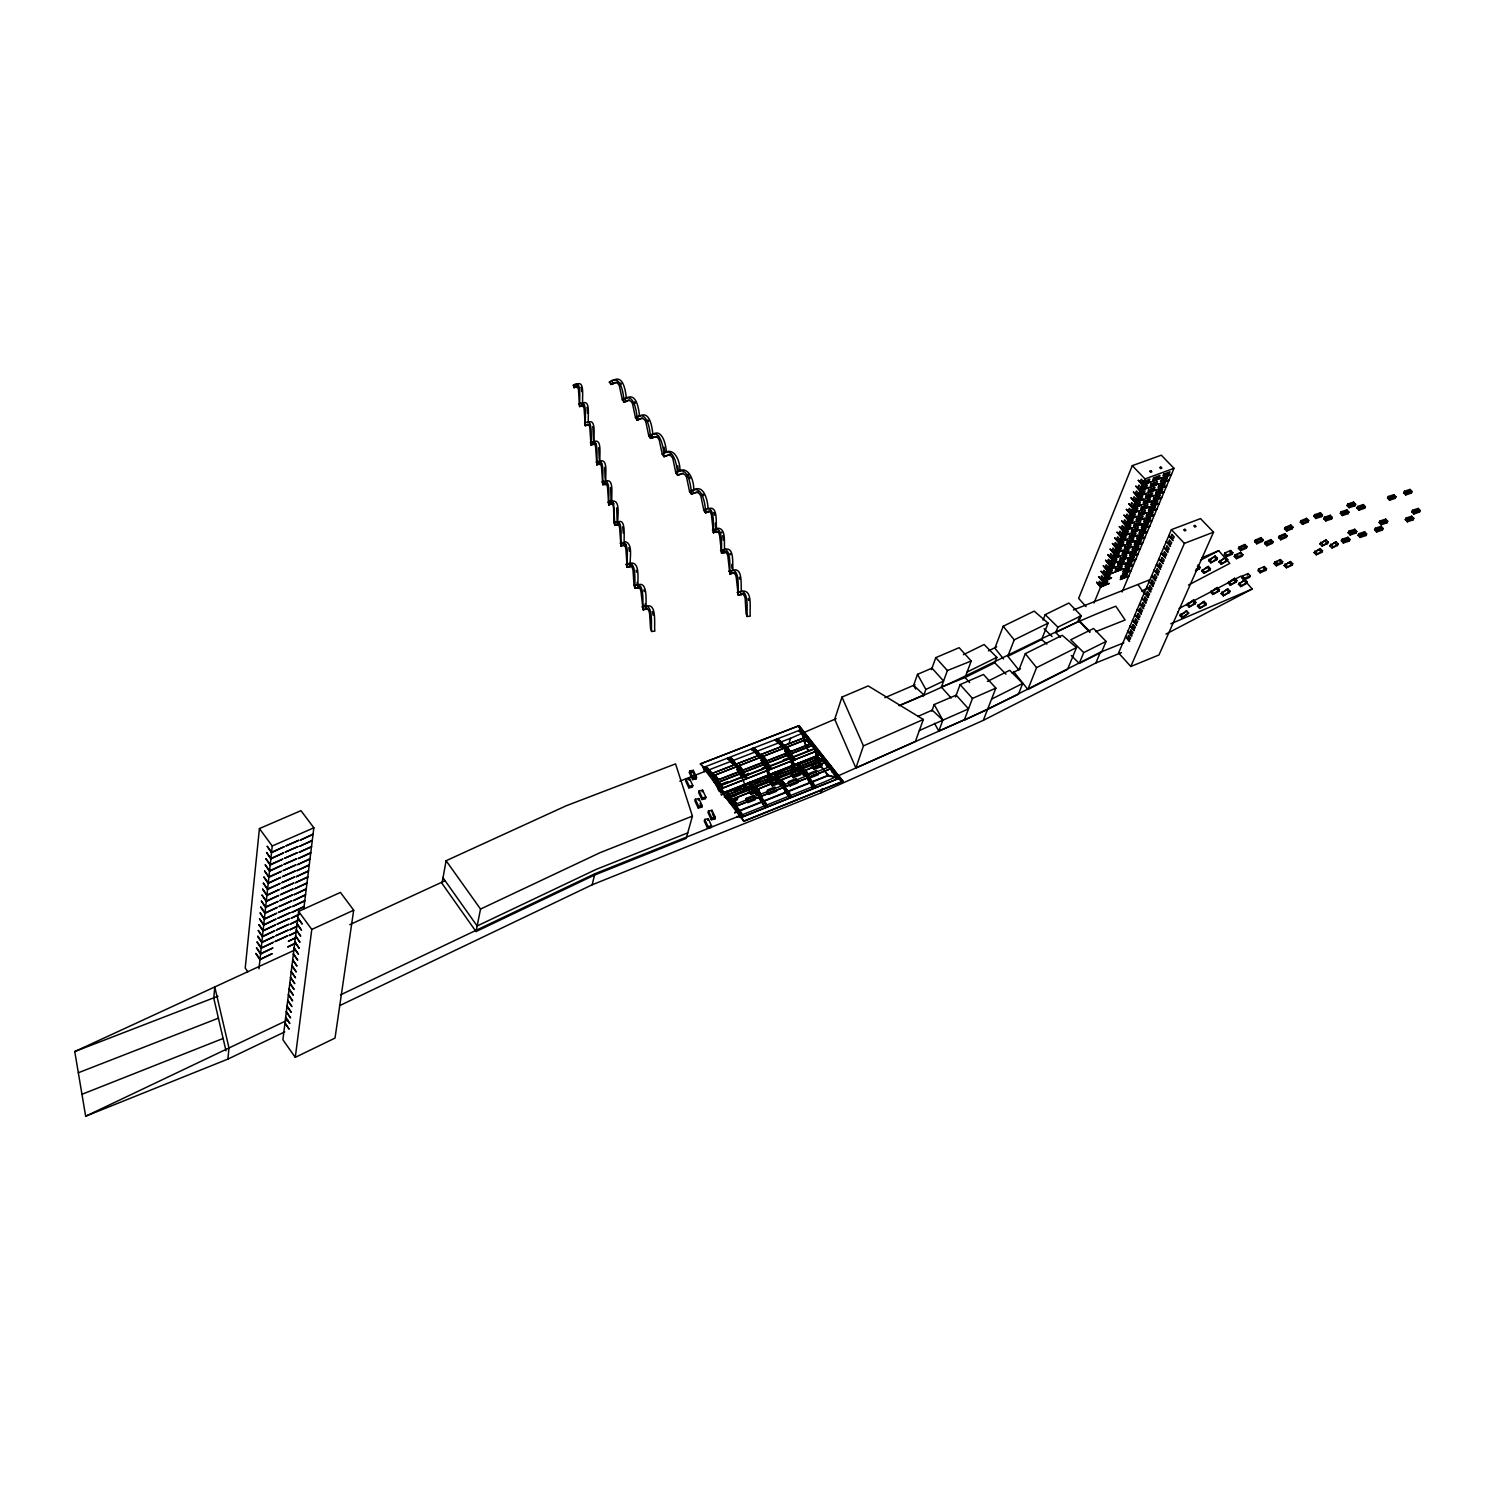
<?xml version="1.0" encoding="UTF-8"?>
<svg xmlns="http://www.w3.org/2000/svg" width="1495" height="1495" viewBox="0 0 1495 1495"><rect width="100%" height="100%" fill="white"/><g stroke="black" fill="none" stroke-linecap="round" stroke-linejoin="round"><path stroke-width="1.5" d="M605.139 479.222L604.653 467.449M647.522 608.839L643.074 609.754L641.037 591.927A6.41 1.944 84.5 0 0 639.617 588.114L638.103 587.124L635.057 588.264C634.198 582.172 637.524 558.607 626.143 564.344L627.171 567.091L630.142 565.876L631.637 566.811A6.372 1.906 84.6 0 1 633.039 570.567L634.029 585.498L635.057 588.264L638.215 587.965C636.926 581.405 641.112 561.372 630.385 563.148M643.074 609.754C642.177 603.513 645.597 580.004 634.029 585.498L637.188 585.199C648.755 579.668 645.373 603.195 646.251 609.437M651.633 631.469C650.736 625.097 654.193 601.625 642.458 606.895L643.523 609.698L646.606 608.633L648.139 609.661A6.466 1.962 84.3 0 1 649.577 613.511L650.568 628.61L651.633 631.469L654.829 631.152C653.932 624.76 657.389 601.289 645.634 606.578L642.028 606.933M726.794 551.823L721.58 553.225L719.656 535.901A6.242 2.037 85.1 0 0 718.198 532.257L716.628 531.398L713.433 532.687L711.508 515.476A6.204 2.018 85.2 0 0 710.069 511.888L708.518 511.066L705.378 512.43L704.332 509.795C715.787 503.18 712.928 526.651 713.433 532.687L718.59 531.248M582.751 402.753C581.835 398.417 585.106 380.459 577.201 384.103M588.432 421.87C587.516 417.423 590.861 399.52 582.807 402.977M743.987 593.739L738.231 595.141L736.269 577.556A6.316 2.093 84.8 0 0 734.774 573.818L733.148 572.865L729.859 574.043L727.897 556.588A6.279 2.074 84.9 0 0 726.439 552.907L724.832 551.991L721.58 553.225C721.076 547.077 724.01 523.624 712.367 530.034M594.206 441.231C593.253 436.69 596.673 418.824 588.507 422.095M600.037 460.871C599.084 456.199 602.56 438.39 594.262 441.455M605.961 480.755C604.97 475.971 608.521 458.199 600.112 461.077M611.96 500.9C610.95 496.004 614.557 478.288 606.036 480.979M624.219 542.05C623.658 537.284 626.405 516.41 617.155 522.521L613.996 522.652L613.567 507.964A6.242 1.607 87.5 0 0 612.483 504.338L611.268 503.497L608.745 504.88L607.531 487.632A6.204 1.588 87.6 0 0 606.465 484.062L605.251 483.259L602.765 484.698L601.551 467.561A6.167 1.57 87.7 0 0 600.504 464.048L599.308 463.282L596.86 464.777L595.664 447.79A6.129 1.551 87.8 0 0 594.636 444.295L593.459 443.567L591.048 445.136L589.852 428.243A6.092 1.532 87.9 0 0 588.843 424.823L587.684 424.132L585.292 425.739L584.115 408.976A6.055 1.495 88 0 0 583.106 405.593L581.985 404.939L579.63 406.603L578.472 389.952A6.017 1.476 88.1 0 0 577.462 386.607L576.341 385.99L574.024 387.71L573.314 385.261C582.489 378.011 578.957 401.987 579.63 406.603L584.227 405.089M735.129 572.66L729.859 574.043C729.336 567.764 732.326 544.329 720.515 550.534L723.58 550.272L724.645 552.963M738.231 595.141C737.708 588.712 740.754 565.316 728.775 571.314L731.859 571.034L729.859 574.043M747.164 616.463C746.622 609.904 749.724 586.545 737.577 592.338L738.661 595.103L742.025 593.982L743.669 594.973A6.372 2.13 84.6 0 1 745.183 598.766L746.042 613.66L747.164 616.463L750.284 616.164C749.275 609.306 753.312 589.198 741.912 591.179M611.081 502.096L607.96 502.227L611.343 500.283L613.623 503.46L608.745 504.88L611.081 502.096L610.651 487.501M617.155 522.503L616.706 507.814M601.588 463.357L596.86 464.777C596.113 459.862 599.962 435.998 590.282 442.595L593.365 442.483M608.745 504.88C607.923 499.722 611.997 475.952 601.98 482.081L605.101 481.969L605.867 484.567L602.765 484.698C601.962 479.652 605.942 455.825 596.094 462.217L599.196 462.086L599.943 464.665M625.844 544.759L620.93 546.067C620.07 540.648 624.349 516.99 613.996 522.652L614.8 525.324L617.94 525.175C616.706 519.251 621.602 499.423 612.034 501.124M294.945 949.96L74.75 1051.546L85.663 1116.223L227.894 1059.095L228.997 1047.976L214.775 986.924L213.766 998.174L225.988 1050.836M303.784 908.848L313.857 827.819L300.981 810.664L259.42 828.566L245.217 968.087L247.89 971.862M258.971 968.816L272.24 845.983L259.42 828.566M298.608 911.389L282.91 1039.791L295.281 1057.357L335.011 1038.091L353.68 910.212L340.449 892.422L298.608 911.389L311.782 929.423L295.281 1057.357M446.108 860.728L441.978 883.395L476.027 931.553L594.543 875.061L686.186 838.396L692.428 816.12L675.553 763.889L566.063 805.842L446.108 860.728L480.53 909.072L476.027 931.553M339.496 1005.705L592.151 884.797L594.861 873.753L824.399 781.96L987.447 709.564L1100.395 652.231L1123.866 642.775M686.055 779.231L685.588 780.895L688.84 787.865L692.335 787.192L692.802 785.548L689.55 778.577L686.055 779.231L689.288 786.202L688.84 787.865M689.363 772.635L689.83 770.971L693.325 770.336L696.558 777.269L696.091 778.914L692.596 779.568L689.363 772.635L692.858 771.981L693.325 770.336M689.102 780.222L689.55 778.577M692.596 779.568L693.063 777.923L689.83 770.971M733.316 805.151L830.416 766.374L832.977 771.308L805.263 735.708L808.328 738.866L711.601 776.428L700.389 763.926L799.152 725.654L843.105 781.287L743.8 821.372L733.428 804.815M695.343 799.227L694.876 800.871L698.146 807.935L701.678 807.263L702.145 805.599L698.856 798.554L695.343 799.227L698.613 806.272L698.146 807.935M717.432 780.315L705.547 766.505L706.257 767.458L703.958 768.654L706.275 767.44L707.957 768.486L717.525 779.979M699.099 790.855L698.632 792.518L701.903 799.526L705.416 798.872L705.902 797.209L702.613 790.201L699.099 790.855L702.37 797.881L701.903 799.526M705.733 769.346L707.957 768.486L705.733 769.346L710.256 774.186L806.982 736.699L710.256 774.186M698.389 800.199L698.856 798.554M702.145 791.845L702.613 790.201M709.602 773.046L711.377 773.756L709.602 773.046L713.919 778.745L709.714 772.709M711.601 776.428L808.44 738.53M712.816 779.175L715.133 777.961L712.816 779.175L714.722 782.875L715.937 782.109L714.741 779.343L722.197 788.033L714.647 779.699L719.002 786.632L717.899 787.08M714.722 782.875L712.909 778.82M720.758 792.518L719.114 786.295L715.301 780.838L812.084 743.146L827.819 764.749L826.735 761.702L729.672 800.33L826.623 762.039M704.724 819.447L704.257 821.091L707.565 828.23L711.115 827.539L711.583 825.894L708.275 818.755L704.724 819.447L708.051 826.585L707.565 828.23M708.481 810.981L708.013 812.626L711.321 819.727L714.853 819.036L715.339 817.391L712.012 810.29L708.481 810.981L711.807 818.083L711.321 819.727M791.079 753.76L812.476 745.407L716.647 783.081L717.862 782.315M707.789 820.419L708.275 818.755M724.271 797.041L727.504 797.396L726.29 798.18L799.694 768.953L793.621 768.916L789.752 758.488L790.93 757.722L717.712 786.351L718.815 785.921L720.646 792.855M718.964 781.866L742.174 772.822M711.545 811.953L712.012 810.29M719.45 786.295L719.917 784.651L727.43 781.736L726.944 783.38M727.504 758.357L734.456 765.104L727.504 758.357C733.97 754.583 736.045 768.804 741.819 770.504M720.964 788.818L816.868 750.976L720.964 788.818L723.86 792.649L819.783 754.676L723.86 792.649M733.858 763.646L735.652 764.337L733.858 763.646L738.212 769.29L733.989 763.31M736.661 764.244L747.612 778.091M735.689 795.508L728.327 798.068L729.784 799.993M737.11 769.719L739.408 768.523L737.11 769.719L737.82 770.672L740.118 769.476L737.82 770.672M729.354 797.975L728.233 798.405M731.634 804.067L733.952 802.852L731.634 804.067L729.298 801.694L737.745 798.218L737.259 799.844L733.503 801.339M730.569 797.19L753.686 788.37M729.747 802.815L730.401 801.245L727.205 797.022M730.905 799.545L725.094 791.864L732.008 802.665L727.112 797.358L726.009 797.788M740.716 770.934L746.416 778.858L739.035 769.906L743.407 776.802M740.791 777.961L741.277 776.316L748.715 773.401L748.229 775.045M742.006 776.858L743.108 776.428M743.258 772.392L766.225 763.459M751.499 749.088L758.488 755.797L753.928 751.032C758.899 750.789 753.125 746.285 751.499 749.088L753.91 751.032L756.208 749.855L765.851 761.161M734.886 806.739L831.893 768.243L734.886 806.739L736.101 809.524M736.119 809.524L738.343 808.627L736.119 809.524L743.8 821.372M754.396 749.182L752.228 750.023L754.396 749.182L753.667 748.266M737.222 809.075L732.849 803.282L737.128 809.412M743.295 789.435L744.473 785.492M744.398 789.005L745.575 785.062M758.002 754.003L762.226 759.946L757.89 754.34M742.473 815.28L740.137 816.513L742.454 815.298L743.183 816.27L741.258 812.495C739.894 816.999 737.166 807.879 732.027 799.115M750.415 782.221L761.478 796.2M745.725 800.012L746.211 798.367L753.686 795.415L755.741 798.106L755.237 799.75L747.762 802.703L748.266 801.077L755.741 798.106M736.755 816.438L740.959 817.634L838.957 778.278M749.574 790.033L749.088 791.677L751.144 794.368L758.582 791.416L759.086 789.771L751.63 792.724L751.144 794.368M761.142 760.376L763.422 759.198L761.142 760.376L761.871 761.31L764.151 760.133L761.871 761.31M750.415 787.884L755.984 794.424L758.283 793.21L755.984 794.424M754.9 787.585L777.774 778.876M753.181 797.041L753.686 795.415M754.732 791.64L753.536 792.406L750.34 788.201L751.424 787.772L756.358 793.041L749.425 782.315L756.451 792.686L751.537 787.435L747.014 786.949L744.734 791.341L745.93 787.379L750.434 787.865M761.945 769.682L762.45 768.038L769.813 765.178L769.308 766.804M756.526 788.743L757.031 787.099L753.312 788.556M764.151 763.609L763.067 760.544L770.467 769.439L762.955 760.88L764.151 763.609L763.067 764.038L766.244 768.168L767.346 767.739L761.254 760.039M767.309 763.029L790.014 754.171M775.251 739.932L782.277 746.566L775.251 739.932C781.679 736.231 783.847 750.266 789.622 751.892M777.68 741.856L779.942 740.679L777.792 741.52M756.358 789.51L765.515 803.133L763.31 804.011L760.376 800.161C767.327 803.17 753.985 793.21 760.469 799.844M775.494 778.297L769.832 778.278L766.356 767.832L763.16 763.702M767.29 779.998L768.505 776.054M774.69 779.101L775.886 778.334L769.944 777.942L768.748 781.866L771.046 777.493L775.587 777.961L780.427 783.511L773.494 772.859L780.539 783.174L778.802 782.109L772.84 784.333L772.336 785.978L770.28 783.305L770.785 781.679L778.166 778.764L777.643 780.39M763.291 804.011L765.608 802.796L767.44 806.87L756.246 789.846M781.642 745.145L783.455 745.818L781.642 745.145L786.015 750.714L781.754 744.809M764.599 806.44L765.234 807.748L764.599 806.44L766.804 805.562L764.506 806.777L760.488 799.825M774.391 788.65L774.896 787.005L767.496 789.939L766.991 791.584L769.047 794.256L769.551 792.63L775.101 790.425M784.931 751.125L787.192 749.948L784.931 751.125L786.837 754.769L790.051 758.862L791.117 758.432L786.725 751.63L794.275 760.114L786.837 751.294L792.761 759.628M658.678 435.979L650.549 438.353L651.502 435.269C661.93 426.617 666.209 444.912 666.322 452.312M782.894 761.497L783.417 759.852L790.705 757.012L790.182 758.638M789.21 742.66L790.575 738.268L836.135 718.684M780.072 784.875L782.352 783.679L780.072 784.875L774.485 778.39M778.97 778.11L801.6 769.476M778.802 782.109L777.624 782.894M776.97 789.696L776.447 791.322L769.047 794.256M700.389 763.926L799.152 725.654M803.338 731.952L799.582 731.447L803.45 731.616L801.208 732.774L798.872 730.532L801.301 732.438M703.136 767.57L800.984 729.71L798.76 730.868M801.189 732.774L803.45 731.616L812.607 744.417M792.275 766.711L791.042 770.635L792.481 772.504L794.817 768.15L800.778 768.523L824.306 759.254M785.548 790.164L781.268 784.109L785.679 789.808M793.359 766.281L792.107 770.224L793.565 772.093M792.481 772.504L793.733 768.579L798.33 768.991L803.918 775.438L798.218 769.327L799.302 768.916L804.254 774.074L797.302 763.515L804.366 773.737L799.395 768.579L726.103 797.452L731.728 803.731M804.217 736.101L805.805 737.446L804.198 736.119L806.347 735.278L804.104 736.437L801.32 732.438M805.282 735.689L806.87 737.035M790.126 785.903L797.452 782.988L797.975 781.343L795.919 778.689L788.575 781.605L788.052 783.231L790.126 785.903L790.649 784.258M795.77 768.056L800.479 768.15L824.007 758.881L819.372 758.488L724.851 795.676M793.322 777.662L793.845 776.036L801.152 773.139L800.629 774.784L793.322 777.662L791.266 775.027L791.789 773.382L799.096 770.504L798.573 772.13M807.375 738.941L829.351 766.804M642.588 417.965L637.225 420.188L638.197 417.142L635.506 417.834L632.591 404.024A6.017 2.71 75.5 0 0 630.236 400.847L628.068 400.324L624.05 402.211L622.35 399.894L619.435 386.14A5.98 2.672 75.7 0 0 617.117 382.982L614.987 382.496L611.025 384.439L609.325 382.122C620.911 372.76 623.733 394.792 624.05 402.211L629.358 399.969M795.396 780.315L795.919 778.689M810.682 740.81L808.459 741.968L810.701 740.81M810.907 743.893C806.646 743.071 812.57 740.044 812.009 743.688M802.778 768.71L824.081 760.6M715.189 781.175L811.972 743.482L810.589 742.679M812.589 765.178L812.065 766.804L814.14 769.439L821.372 766.58L821.914 764.954L819.839 762.319L812.589 765.178L814.663 767.813L814.14 769.439M815.579 760.974L816.849 757.049L814.738 748.902M809.393 780.67L805.095 774.672L809.505 780.334M816.644 760.563L817.914 756.619L819.372 758.488L817.036 762.824L818.307 758.899L823.894 759.217L822.829 759.628L826.062 763.739L829.613 765.272L827.482 766.113L829.613 765.272M804.142 770.934L815.373 787.715L813.542 783.679C807.954 784.464 816.681 792.537 811.374 784.557M816.195 772.074L816.737 770.448L809.468 773.326L808.888 775.195L805.319 770.168L809.001 774.858M819.316 763.945L819.839 762.319M841.965 697.081L834.715 719.282L855.887 767.981L915.351 741.501L923.331 719.487L868.203 685.925L841.965 697.081L863.437 745.893L855.887 767.981M818.812 773.083L818.27 774.709L811 777.606L811.542 775.98L816.98 773.812M826.174 763.403L827.24 762.973C831.762 764.506 824.492 766.692 825.67 762.132M592.151 884.797L820.792 792.892L822.25 788.519M831.911 771.719L830.828 768.673L831.911 771.719L834.173 770.542L832.042 771.383L836.808 779.138L834.995 775.139L837.144 774.279L838.209 777.344L836.079 778.204L838.321 777.008M835.014 775.139L837.144 774.279M915.688 689.12L913.613 685.345L917.5 674.357L932.02 668.153L943.588 681.047L925.853 689.457L923.499 696.053M1177.611 613.137L1178.116 611.717M931.478 669.648L935.795 657.632L959.136 647.69L971.227 660.996L965.079 677.515L941.383 687.083L951.156 698.015M1179.779 615.473L1186.507 610.745L1188.675 613.081L1181.966 617.809L1179.779 615.473L1184.432 613.006M1195.439 570.884L1199.513 568.754L1200.018 567.315L1197.869 565.035M1181.966 617.809L1188.675 613.081M1186.918 604.727L1193.608 600.018L1195.794 602.335L1195.271 603.774L1189.104 607.045L1186.918 604.727L1193.608 600.018M1185.983 612.184L1186.507 610.745M1201.662 571.034L1208.278 566.399L1210.445 568.679L1209.922 570.118L1203.83 573.314L1201.662 571.034L1208.278 566.399M1189.104 607.045L1195.794 602.335M1203.83 573.314L1210.445 568.679M1208.633 560.588L1215.211 555.972L1217.379 558.233L1216.855 559.672L1210.782 562.849L1208.633 560.588L1215.211 555.972M931.815 711.115L934.207 704.537L956.221 695.138L968.517 708.873L919.332 730.532M941.177 687.607L947.4 670.545L971.227 660.996M1210.782 562.849L1217.379 558.233M1197.458 606.092L1204.129 601.382L1206.315 603.718L1205.792 605.139L1199.644 608.409L1197.458 606.092L1204.129 601.382M1199.644 608.409L1206.315 603.718M1219.004 561.933L1225.582 557.336L1227.75 559.597L1227.208 561.017L1221.172 564.194L1219.004 561.933L1225.582 557.336M1210.632 592.151L1217.285 587.498L1219.453 589.796L1218.93 591.216L1212.819 594.468L1210.632 592.151L1217.285 587.498M1221.172 564.194L1227.75 559.597M934.506 723.3L938.804 731.092L942.84 720.141L934.207 704.537M1212.819 594.468L1219.453 589.796M955.492 697.006L960.089 684.635L983.467 674.469L995.857 688.13L983.28 720.366L820.792 792.892M1221.116 593.534L1227.75 588.862L1229.936 591.16L1229.395 592.581L1223.302 595.832L1221.116 593.534L1227.75 588.862M1223.302 595.832L1229.936 591.16M1228.049 582.938L1234.664 578.285L1236.851 580.565L1236.309 582.003L1230.236 585.218L1228.049 582.938L1234.664 578.285M1230.236 585.218L1236.851 580.565M995.857 688.13L972.479 698.408L964.182 720.328L1018.413 694.278L1022.711 683.421L1009.686 670.283L987.391 681.44M1013.535 671.498L1027.887 689.475L1067.561 669.33L1076.493 647.578L1062.235 635.282L1025.308 653.651L1018.861 670.078L1007.836 656.305L1041.623 639.561L1048.126 623.153L1034.185 611.137L1003.201 626.237L994.885 648.157L1003.5 658.921M1238.495 584.302L1245.092 579.649L1247.297 581.929L1246.737 583.368L1240.682 586.582L1238.495 584.302L1245.092 579.649M969.62 682.542L965.079 677.515L994.736 662.808L996.829 657.333L984.121 644.532L963.378 654.679M1240.682 586.582L1247.297 581.929M1007.836 656.305L1014.189 639.86L1048.126 623.153M1043.043 620.089L1045.192 614.651L1068.925 603.027L1081.221 615.734L1078.998 621.154L1055.713 632.572L1060.516 637.318M1027.887 689.475L1036.577 667.648L1076.493 647.578M1055.713 632.572L1057.881 627.134L1081.221 615.734M1122.091 592.001L1174.005 468.327L1161.297 455.19L1132.294 465.655L1078.624 598.392L1086.061 606.596M1077.745 621.658L1079.951 616.22M1100.899 585.199L1101.553 583.573L1107.776 581.106L1107.104 582.732L1100.899 585.199L1098.75 582.882L1099.423 581.256L1101.553 583.573M1103.142 579.724L1103.815 578.098L1110.037 575.65L1109.365 577.276L1103.142 579.724L1100.993 577.425L1101.665 575.781L1103.815 578.098M1105.384 574.248L1106.057 572.604L1112.299 570.156L1111.626 571.8L1105.384 574.248L1103.235 571.931L1103.908 570.286L1106.057 572.604M1107.646 568.735L1108.318 567.091L1114.579 564.643L1113.906 566.287L1107.646 568.735L1105.496 566.418L1106.169 564.774L1108.318 567.091M1109.925 563.204L1110.598 561.559L1116.858 559.111L1116.186 560.756L1109.925 563.204L1107.758 560.887L1108.43 559.242L1110.598 561.559M1112.205 557.654L1112.878 555.99L1119.157 553.542L1118.466 555.206L1112.205 557.654L1110.037 555.336L1110.71 553.673L1112.878 555.99M1114.485 552.085L1115.177 550.403L1121.456 547.974L1120.764 549.637L1114.485 552.085L1112.317 549.768L1113.009 548.086L1115.177 550.403M1116.784 546.479L1117.475 544.797L1123.773 542.367L1123.081 544.049L1116.784 546.479L1114.616 544.161L1115.307 542.479L1117.475 544.797M1119.101 540.854L1119.792 539.172L1126.09 536.742L1125.399 538.424L1119.101 540.854L1116.914 538.536L1117.606 536.854L1119.792 539.172M1121.418 535.21L1122.11 533.509L1128.426 531.08L1127.735 532.781L1121.418 535.21L1119.232 532.874L1119.923 531.192L1122.11 533.509M1123.754 529.529L1124.446 527.828L1130.762 525.418L1130.071 527.118L1123.754 529.529L1121.549 527.212L1122.24 525.511L1124.446 527.828M1126.09 523.829L1126.782 522.129L1133.117 519.718L1132.406 521.419L1126.09 523.829L1123.885 521.512L1124.576 519.812L1126.782 522.129M1128.445 518.111L1129.136 516.41L1135.471 514L1134.78 515.7L1128.445 518.111L1126.221 515.794L1126.931 514.074L1129.136 516.41M1130.799 512.374L1131.509 510.655L1137.844 508.244L1137.134 509.963L1130.799 512.374L1128.575 510.057L1129.286 508.337L1131.509 510.655M1133.173 506.599L1133.883 504.88L1140.236 502.469L1139.526 504.207L1133.173 506.599L1130.949 504.282L1131.659 502.544L1133.883 504.88M1135.546 500.806L1136.256 499.087L1142.629 496.676L1141.9 498.414L1135.546 500.806L1133.322 498.489L1134.032 496.751L1136.256 499.087M1137.938 494.994L1138.648 493.257L1145.021 490.865L1144.31 492.603L1137.938 494.994L1135.695 492.659L1136.406 490.921L1138.648 493.257M1140.33 489.164L1141.059 487.407L1147.431 485.015L1146.721 486.753L1140.33 489.164L1138.087 486.828L1138.816 485.071L1141.059 487.407M1142.741 483.296L1143.469 481.539L1149.861 479.147L1149.132 480.904L1142.741 483.296L1140.498 480.96L1141.208 479.204L1143.469 481.539M1094.022 602.952L1144.983 478.923L1174.005 468.327M1071.261 655.501L1079.259 663.406L1083.744 652.586L1106.094 641.43L1093.574 628.498L1070.738 639.785L1083.744 652.586M983.28 720.366L1095.891 662.958L1100.395 652.231M1106.094 641.43L1101.535 652.231L1079.259 663.406M1171.389 529.66L1118.578 652.979L1130.799 666.508L1158.98 654.96L1213.529 532.183L1200.522 518.615L1171.389 529.66L1184.395 543.376L1130.799 666.508M1224.91 552.944L1224.181 554.533L1226.367 556.719L1232.086 554.29L1232.814 552.702L1230.628 550.515L1224.91 552.944L1227.096 555.131L1232.814 552.702M1226.367 556.719L1227.096 555.131M1230.628 550.515L1229.899 552.103L1232.086 554.29M1234.272 556.476L1235.001 554.888L1240.7 552.477L1242.887 554.664L1242.158 556.252L1236.458 558.681L1234.272 556.476L1238.066 554.869M1238.439 548.478L1239.168 546.89L1244.849 544.498L1247.036 546.665L1246.307 548.254L1240.626 550.665L1238.439 548.478L1244.12 546.067L1244.849 544.498M1236.458 558.681L1237.187 557.093L1242.887 554.664M1240.626 550.665L1241.355 549.076L1247.036 546.665M1239.972 554.047L1240.7 552.477M1254.604 541.638L1255.333 540.05L1260.958 537.658L1263.144 539.826L1262.415 541.414L1256.79 543.806L1254.604 541.638L1260.229 539.246L1260.958 537.658M1256.79 543.806L1257.519 542.218L1263.144 539.826M1242.326 576.061L1241.597 577.631L1243.803 579.854L1249.54 577.388L1250.268 575.799L1248.063 573.575L1242.326 576.061L1244.55 578.285L1250.268 575.799M1243.803 579.854L1244.55 578.285M1247.335 575.164L1248.063 573.575M1264.602 543.563L1265.331 541.994L1270.937 539.602L1273.123 541.769L1272.394 543.339L1266.788 545.731L1264.602 543.563L1270.208 541.19L1270.937 539.602M1266.788 545.731L1267.517 544.161L1273.123 541.769M1258.659 569.016L1257.912 570.585L1260.117 572.791L1265.798 570.342L1266.545 568.754L1264.34 566.549L1258.659 569.016L1260.864 571.221L1266.545 568.754M1260.117 572.791L1260.864 571.221M1264.34 566.549L1263.593 568.137L1265.798 570.342M1278.58 537.621L1279.328 536.032L1284.896 533.659L1287.083 535.827L1286.335 537.396L1280.766 539.77L1278.58 537.621L1284.149 535.247L1284.896 533.659M1284.523 528.931L1285.27 527.361L1290.802 525.007L1292.988 527.156L1292.241 528.725L1286.709 531.08L1284.523 528.931L1290.054 526.595L1290.802 525.007M1280.766 539.77L1281.514 538.2L1287.083 535.827M1286.709 531.08L1287.457 529.51L1292.988 527.156M1274.076 563.596L1274.824 562.027L1280.467 559.578L1282.673 561.784L1281.925 563.353L1276.3 565.801L1274.076 563.596L1277.833 561.971M1276.3 565.801L1277.048 564.213L1282.673 561.784M1280.467 559.578L1279.72 561.167L1281.925 563.353M1300.295 522.241L1301.042 520.671L1306.537 518.354L1308.723 520.466L1307.957 522.054L1302.481 524.371L1300.295 522.241L1305.77 519.924L1306.537 518.354M1302.481 524.371L1303.229 522.801L1308.723 520.466M1284.13 565.54L1290.503 561.541L1292.726 563.727L1291.96 565.297L1286.354 567.745L1284.13 565.54L1290.503 561.541M1286.354 567.745L1292.726 563.727M1313.862 516.261L1314.61 514.691L1320.477 512.804L1322.458 514.99L1321.711 516.56L1315.843 518.466L1313.862 516.261L1319.711 514.373L1320.477 512.804M1315.843 518.466L1316.609 516.878L1322.458 514.99M1323.71 518.746L1324.458 517.177L1330.307 515.289L1332.307 517.476L1331.559 519.045L1325.71 520.933L1323.71 518.746L1329.541 516.859L1330.307 515.289M1325.71 520.933L1326.476 519.363L1332.307 517.476M1314.012 552.589L1320.291 548.609L1322.514 550.777L1321.748 552.346L1316.217 554.757L1314.012 552.589L1320.291 548.609M1319.823 543.825L1326.084 539.882L1328.289 542.031L1327.523 543.601L1322.029 545.993L1319.823 543.825L1326.084 539.882M1316.217 554.757L1322.514 550.777M1322.029 545.993L1328.289 542.031M1340.342 513.346L1341.108 511.776L1346.92 509.907L1348.92 512.075L1348.154 513.645L1342.361 515.532L1340.342 513.346L1346.154 511.477L1346.92 509.907M1347.088 505.534L1347.855 503.964L1353.629 502.096L1355.629 504.263L1354.862 505.833L1349.088 507.702L1347.088 505.534L1352.863 503.665L1353.629 502.096M1342.361 515.532L1343.127 513.962L1348.92 512.075M1329.746 545.768L1335.988 541.807L1338.212 543.974L1337.427 545.525L1331.952 547.917L1329.746 545.768L1335.988 541.807M1349.088 507.702L1349.854 506.132L1355.629 504.263M1331.952 547.917L1338.212 543.974M1356.862 508.001L1357.647 506.431L1363.403 504.562L1365.402 506.73L1364.636 508.281L1358.88 510.169L1356.862 508.001L1362.618 506.132L1363.403 504.562M1341.333 540.798L1342.099 539.228L1347.967 537.284L1349.985 539.508L1349.219 541.059L1343.351 543.003L1341.333 540.798L1347.182 538.854L1347.967 537.284M1358.88 510.169L1359.646 508.599L1365.402 506.73M1348.135 532.781L1348.92 531.211L1354.75 529.305L1356.769 531.51L1355.984 533.061L1350.153 534.986L1348.135 532.781L1353.965 530.874L1354.75 529.305M1343.351 543.003L1344.136 541.433L1349.985 539.508M1350.153 534.986L1350.938 533.416L1356.769 531.51M1358.021 535.266L1358.787 533.696L1364.617 531.79L1366.636 533.995L1365.851 535.546L1360.039 537.471L1358.021 535.266L1363.832 533.341L1364.617 531.79M1360.039 537.471L1360.824 535.92L1366.636 533.995M1387.509 498.059L1388.294 496.489L1393.957 494.658L1395.975 496.788L1395.19 498.358L1389.509 500.208L1387.509 498.059L1393.172 496.209L1393.957 494.658M1374.578 529.791L1375.363 528.24L1381.137 526.315L1383.155 528.52L1382.37 530.071L1376.596 531.996L1374.578 529.791L1380.333 527.885L1381.137 526.315M1389.509 500.208L1390.294 498.639L1395.975 496.788M1379.156 522.559L1379.941 521.008L1385.697 519.12L1387.715 521.288L1386.93 522.858L1381.193 524.745L1379.156 522.559L1384.912 520.671L1385.697 519.12M1376.596 531.996L1377.4 530.426L1383.155 528.52M1381.193 524.745L1381.978 523.194L1387.715 521.288M1403.655 492.808L1404.459 491.257L1410.084 489.426L1412.102 491.556L1411.317 493.107L1405.674 494.938L1403.655 492.808L1409.299 490.977L1410.084 489.426M1405.674 494.938L1406.477 493.387L1412.102 491.556M1405.281 519.643L1406.085 518.074L1411.766 516.205L1413.803 518.373L1412.999 519.924L1407.318 521.811L1405.281 519.643L1410.962 517.756L1411.766 516.205M1411.766 511.832L1412.551 510.262L1418.213 508.412L1420.25 510.561L1419.446 512.112L1413.784 513.981L1411.766 511.832L1417.409 509.963L1418.213 508.412M1407.318 521.811L1408.122 520.241L1413.803 518.373M1413.784 513.981L1414.588 512.43L1420.25 510.561M721.58 553.225L723.58 550.272M713.433 532.687L715.414 529.772L716.479 532.426M578.901 404.136C588.245 397.091 584.601 421.029 585.292 425.739L589.927 424.244M584.564 423.234C594.057 416.414 590.319 440.315 591.048 445.136L595.72 443.679M596.86 464.777L599.196 462.086M574.024 387.71L578.584 386.158M606.54 483.931L605.867 484.567L605.101 481.951M617.94 525.193L619.659 523.997M622.35 399.894C634.086 390.643 636.907 412.657 637.225 420.188L641.318 418.338L643.504 418.899A6.036 2.728 75.3 0 1 645.877 422.113L648.793 435.979L650.549 438.353L654.698 436.559L656.922 437.138A6.073 2.766 75.1 0 1 659.314 440.39L662.248 454.312L664.004 456.722L670.937 454.256M611.025 384.439L617.678 381.823M705.659 512.934C705.397 504.805 702.5 482.904 689.942 491.5L691.755 493.967L696.109 492.322L698.427 492.976A6.167 2.859 74.5 0 1 700.912 496.34L703.846 510.449L705.659 512.934L710.48 510.954M638.215 587.965L640.234 586.881M692.671 490.752C703.547 482.455 707.901 500.732 708.013 508.449M613.436 380.309C623.434 374.385 625.583 391.447 626.33 397.876M626.48 398.062C636.608 392.251 638.757 409.294 639.524 415.816M708.537 508.599C718.235 505.291 715.731 523.101 716.516 528.613M639.673 416.021C649.914 410.303 652.1 427.346 652.848 433.961M724.795 549.356C734.755 546.404 732.195 564.157 732.999 569.913M1141.694 591.16L1147.768 587.965M1200.448 560.27L1218.687 550.683L1229.806 563.391L1188.432 585.068M1195.963 569.446L1200.018 567.315M1179.088 608.465L1240.925 576.117L1252.212 589.011L1165.932 634.104M991.615 699.118L1022.711 683.421M733.073 570.137C743.164 567.352 740.604 585.087 741.389 590.973M1012.152 673.012L1020.45 668.844M967.115 672.021L996.829 657.333M988.438 650.886L996.679 646.83M227.894 1059.095L284.741 1031.886M85.663 1116.223L287.862 1019.945M340.43 994.904L594.861 873.753M480.53 909.072L600.056 852.673L692.428 816.12M632.273 565.652L627.171 567.091L625.919 549.45A6.335 1.663 87.2 0 0 624.798 545.731L623.546 544.815L620.93 546.067L619.696 528.557A6.298 1.626 87.3 0 0 618.612 524.894L617.36 524.016L614.8 525.324L613.623 503.46M217.99 996.212L74.75 1051.546M295.748 942.84L287.657 946.989L295.692 943.289M349.793 924.658L444.744 880.891M311.782 929.423L353.68 910.212M296.458 937.159L288.348 941.308L296.402 937.608M297.86 925.685L289.712 929.834L297.804 926.153M297.15 931.441L289.021 935.59L297.094 931.89M299.28 914.099L291.095 918.266L299.224 914.566M298.57 919.911L290.404 924.059L298.514 920.378M304.083 906.418L291.787 912.436L304.027 906.886M305.541 894.664L293.188 900.681L305.485 895.131M304.812 900.569L292.497 906.568L304.756 901.037M306.269 888.74L293.898 894.757L306.213 889.226M307.764 876.817L295.319 882.816L307.708 877.285M307.017 882.797L294.608 888.796L306.961 883.265M309.259 864.745L296.757 870.763L309.203 865.231M308.512 870.8L296.047 876.799L308.456 871.286M310.026 858.672L297.486 864.689L309.951 859.158M311.539 846.432L298.963 852.43L311.483 846.917M310.773 852.561L298.215 858.578L310.717 853.066M863.437 745.893L923.331 719.487M938.804 731.092L964.387 719.786M312.305 840.265L299.691 846.263L312.249 840.751M917.668 716.535L932.263 710.144L942.84 720.141M683.122 473.111L677.609 475.298L675.833 472.868L672.899 458.872A6.111 2.803 74.9 0 0 670.489 455.583L668.228 454.985L664.004 456.722C663.705 448.948 660.865 426.991 648.793 435.979L651.502 435.269L653.24 437.643M272.24 845.983L313.857 827.819M313.072 834.06L300.439 840.059L313.016 834.546M899.224 705.621C972.983 675.815 1041.585 634.758 1115.831 606.222L1125.137 619.995L1095.704 631.656M804.235 741.875L808.515 740.025M899.186 705.603L923.854 694.895L913.613 685.345M884.853 697.716L915.033 684.747M1170.809 623.77L1252.212 589.011M1073.41 609.96L1150.851 579.35M1201.737 557.841L1218.687 550.683M1095.891 662.958L1121.418 652.624M743.893 821.035L843.105 781.287M687.737 832.865L595.907 869.511L477.129 925.966L443.006 877.771M740.866 817.485L839.05 778.428L828.193 775.718L734.699 812.944M734.699 812.458L828.193 775.251L839.069 777.942M814.663 767.813L821.914 764.954M729.205 802.03L730.308 801.582M772.336 785.978L779.699 783.062M804.03 775.101L806.179 774.26L803.918 775.438M792.481 783.529L797.975 781.343M81.963 1094.303L223.11 1038.446M721.3 794.592L817.914 756.619M721.207 794.929L817.802 756.956L819.26 758.825L724.757 796.013M734.923 790.687L740.53 788.482M754.34 783.044L759.908 780.857M777.288 774.018L782.782 771.85M824.193 759.591L818.195 759.236L814.345 748.883L815.41 748.453M815.709 748.827L814.644 749.238L811.43 745.183M809.187 742.903L811.299 742.081L810.57 741.146M715.937 782.109L714.816 782.539L719.076 790.892M815.522 748.117L792.014 757.311L794.312 766.188L792.294 757.685L815.803 748.49L817.802 756.956M717.992 786.725L791.229 758.096L793.247 766.617L794.705 768.486L799.302 768.916M78.338 1072.756L218.401 1018.17M1128.706 576.248L1120.147 579.555L1128.893 575.818M1131.173 570.361L1122.409 574.117L1130.986 570.81M705.453 766.842L703.229 767.701L704.407 771.626M679.814 781.156L790.575 738.268M1135.77 559.41L1126.987 563.148L1135.602 559.84M1184.395 543.376L1213.529 532.183M1133.472 564.886L1124.707 568.642L1133.285 565.334M1140.423 548.347L1131.603 552.085L1140.236 548.796M1138.087 553.879L1129.286 557.635L1137.901 554.327M1142.759 542.778L1133.92 546.516L1142.572 543.227M1147.45 531.603L1138.592 535.322L1147.263 532.052M1145.095 537.21L1136.256 540.928L1144.908 537.658M1152.196 520.316L1143.301 524.035L1151.991 520.765M1149.823 525.96L1140.947 529.697L1149.618 526.408M1154.57 514.635L1145.675 518.354L1154.383 515.084M1159.372 503.198L1150.44 506.917L1159.186 503.665M1156.962 508.935L1148.048 512.635L1156.775 509.384M1161.783 497.461L1152.851 501.161L1161.596 497.91M1166.642 485.875L1157.672 489.575L1166.455 486.342M1164.213 491.687L1155.243 495.387L1164.007 492.135M1171.351 474.681L1162.549 477.895L1171.538 474.214M1169.09 480.063L1160.101 483.745L1168.884 480.53M625.19 541.657C633.899 543.993 629.059 559.859 630.348 566.923L627.171 567.072C626.274 561.541 630.647 537.938 620.126 543.339L623.303 543.19L624.106 545.918M717.712 528.221C726.682 528.296 723.636 543.115 724.701 549.132M703.846 510.449L706.574 509.683M679.945 470.85C680.337 460.927 673.834 444.613 662.248 454.312C674.469 445.454 677.328 467.412 677.609 475.298L681.888 473.597L684.187 474.233A6.129 2.822 74.7 0 1 686.635 477.559L689.569 491.612L692.297 490.846L694.11 493.313M689.569 491.612L691.381 494.06L698.838 491.556M609.325 382.122L612.016 381.449L613.697 383.767M711.807 818.083L715.339 817.391M708.051 826.585L711.583 825.894M702.37 797.881L705.902 797.209M698.613 806.272L702.145 805.599M693.063 777.923L696.558 777.269M689.288 786.202L692.802 785.548M737.147 592.375L740.231 592.076L741.333 594.842M626.143 564.344L629.283 564.045M705.378 512.43L708.406 512.168M573.314 385.261L576.322 385.187L577.051 387.616M810.253 742.492L811.972 743.482M811.019 743.557L808.552 741.632M789.528 752.228L777.4 739.109M754.414 749.182L765.739 761.497M777.718 782.539L780.184 784.539M741.726 770.859L729.691 757.498M738.922 770.243L740.623 771.27M753.648 792.07L756.096 794.088M705.715 769.346L700.482 763.59M730.401 801.245L732.12 802.329M1041.623 639.561L1046.874 644.102M1335.222 543.376L1337.427 545.525M1305.77 519.924L1307.957 522.054M1330.513 544.199L1332.736 546.348M1325.318 541.452L1327.523 543.601M1301.042 520.671L1303.229 522.801M1320.59 542.255L1322.795 544.423M1319.524 550.197L1321.748 552.346M1290.054 526.595L1292.241 528.725M1314.778 551.02L1316.983 553.187M1285.27 527.361L1287.457 529.51M1284.149 535.247L1286.335 537.396M1279.328 536.032L1281.514 538.2M1045.192 614.651L1057.881 627.134M1270.208 541.19L1272.394 543.339M1289.755 563.11L1291.96 565.297M1265.331 541.994L1267.517 544.161M1260.229 539.246L1262.415 541.414M1284.896 563.97L1287.102 566.156M1044.108 628.666L1052.088 636.571M1255.333 540.05L1257.519 542.218M1274.824 562.027L1277.048 564.213M1244.12 546.067L1246.307 548.254M1239.168 546.89L1241.355 549.076M1235.001 554.888L1237.187 557.093M994.736 662.808L1005.967 674.133M1079.222 620.612L1089.967 631.731M1078.998 621.154L1089.743 632.273M1225.059 558.756L1227.208 561.017M1244.55 581.069L1246.737 583.368M1132.294 465.655L1144.983 478.923M1219.528 560.494L1221.695 562.755M1214.688 557.411L1216.855 559.672M1239.037 582.863L1241.224 585.162M1234.122 579.724L1236.309 582.003M1209.156 559.149L1211.305 561.41M1228.591 581.499L1230.777 583.797M1207.754 567.838L1209.922 570.118M1227.208 590.282L1229.395 592.581M1202.186 569.595L1204.353 571.875M1197.345 566.474L1199.513 568.754M1221.639 592.095L1223.844 594.393M1216.743 588.918L1218.93 591.216M1409.299 490.977L1411.317 493.107M1168.884 535.509L1173.052 540.592L1168.698 535.976M1211.156 590.731L1213.342 593.029M1404.459 491.257L1406.477 493.387M1417.409 509.963L1419.446 512.112M1412.551 510.262L1414.588 512.43M1166.399 541.321L1170.566 546.404L1166.212 541.788M1163.914 547.114L1168.062 552.178L1163.727 547.581M1203.606 602.821L1205.792 605.139M1393.172 496.209L1395.19 498.358M1410.962 517.756L1412.999 519.924M1388.294 496.489L1390.294 498.639M1161.447 552.87L1165.577 557.934L1161.26 553.337M1197.981 604.653L1200.149 606.989M1193.103 601.457L1195.271 603.774M1406.085 518.074L1408.122 520.241M1158.999 558.607L1163.11 563.671L1158.793 559.074M1156.551 564.325L1160.662 569.389L1156.345 564.792M1187.441 603.289L1189.609 605.606M1154.103 570.025L1158.214 575.07L1153.916 570.473M1180.303 614.053L1182.47 616.388M1384.912 520.671L1386.93 522.858M1379.941 521.008L1381.978 523.194M1151.673 575.687L1155.766 580.733L1151.486 576.136M1149.263 581.331L1153.336 586.376L1149.076 581.779M1362.618 506.132L1364.636 508.281M1380.333 527.885L1382.37 530.071M1357.647 506.431L1359.646 508.599M1352.863 503.665L1354.862 505.833M1375.363 528.24L1377.4 530.426M1146.852 586.937L1150.926 591.983L1146.665 587.385M1347.855 503.964L1349.854 506.132M1144.46 592.543L1148.515 597.57L1144.273 592.992M1346.154 511.477L1348.154 513.645M1363.832 533.341L1365.851 535.546M1341.108 511.776L1343.127 513.962M1358.787 533.696L1360.824 535.92M1142.068 598.112L1146.123 603.139L1141.881 598.561M1139.695 603.662L1143.731 608.689L1139.508 604.092M1353.965 530.874L1355.984 533.061M1348.92 531.211L1350.938 533.416M1137.34 609.175L1141.358 614.202L1137.153 609.624M1329.541 516.859L1331.559 519.045M1347.182 538.854L1349.219 541.059M1324.458 517.177L1326.476 519.363M1134.985 614.688L1138.984 619.696L1134.798 615.118M1132.631 620.163L1136.63 625.172L1132.444 620.593M1319.711 514.373L1321.711 516.56M1342.099 539.228L1344.136 541.433M1314.61 514.691L1316.609 516.878M1130.295 625.62L1134.275 630.628L1130.108 626.05M1127.959 631.039L1131.939 636.048L1127.791 631.488M1125.642 636.459L1129.622 641.448L1125.473 636.889M935.795 657.632L947.4 670.545M960.089 684.635L972.479 698.408M1003.201 626.237L1014.189 639.86M1025.308 653.651L1036.577 667.648M799.059 725.991L842.974 781.623M837.032 774.616L828.996 764.001L826.866 764.842L827.595 765.776M811.131 743.034L798.106 726.065L841.909 782.053L812.495 744.772M809.318 751.256L806.609 747.818L800.984 729.71M814.7 758.096L828.193 775.251M809.131 751.48L806.403 748.023L800.778 729.915M814.569 758.413L828.193 775.718M785.043 750.789L790.145 758.526M811.393 784.539L807.225 778.035L811.28 784.875L813.542 783.679L804.254 770.579M770.934 777.848C768.168 771.383 763.141 756.358 768.374 776.391M770.785 781.679L772.84 784.333M769.832 781.437L768.374 779.568L769.589 775.625L767.44 767.402M737.203 769.383L737.932 770.317M740.118 772.971L743.295 777.138L742.211 777.568L739.016 773.401M739.128 773.064L742.305 777.232M745.463 785.398L746.921 787.286L751.723 788.164L745.799 787.734L742.006 776.858M746.211 798.367L748.266 801.077M741.165 812.85L731.915 799.451M715.301 780.838L716.74 782.745M721.076 788.482L723.972 792.313M705.808 771.084L739.633 815.859M625.041 399.202L626.741 401.52M637.225 420.188L635.506 417.834C647.41 408.714 650.232 430.709 650.549 438.353M297.86 917.519L302.214 924.078L297.804 918.023M297.113 923.63L301.467 930.189L297.057 924.116M296.365 929.703L300.701 936.244L296.309 930.189M295.618 935.758L299.953 942.28L295.561 936.244M294.889 941.775L299.206 948.278L294.833 942.242M294.16 947.755L298.458 954.258L294.104 948.222M293.431 953.698L297.729 960.201L293.375 954.165M292.702 959.622L296.982 966.106L292.646 960.089M291.992 965.508L296.253 971.993L291.936 965.976M291.263 971.358L295.524 977.842L291.207 971.825M290.553 977.188L294.795 983.654L290.497 977.655M289.843 982.981L294.085 989.447L289.787 983.448M289.152 988.756L293.356 995.203L289.096 989.223M288.442 994.493L292.646 1000.921L288.385 994.941M287.75 1000.192L291.936 1006.621L287.694 1000.66M287.04 1005.873L291.226 1012.302L287.003 1006.341M286.349 1011.536L290.535 1017.927L286.311 1011.984M285.676 1017.161L289.824 1023.552L285.62 1017.609M284.984 1022.748L289.133 1029.139L284.928 1023.197M1138.125 584.732L1144.572 594.02M917.5 674.357L925.853 689.457M692.858 771.981L696.091 778.914M712.367 813.728L714.853 819.036M700.034 803.731L701.678 807.263M831.781 768.579L832.977 771.308M825.558 762.469L826.754 765.178M780.427 779.998L791.528 797.246L780.315 780.334M689.363 476.812L690.036 478.606M717.693 786.351L718.889 790.874M748.285 598.467L748.621 600.429M739.371 577.276L739.689 579.2M722.72 535.64L723.318 540.256M653.109 615.174L652.773 613.193A6.466 1.981 84.3 0 0 652.362 611.548M636.197 570.268L636.534 572.23M664.06 447.173L664.64 450.948M677.665 465.674L678.244 469.467M693.717 489.594C694.128 479.596 687.55 463.188 675.833 472.868C688.223 464.141 691.101 486.062 691.381 494.06M629.32 551.225L629.096 549.3A6.335 1.663 87.2 0 0 628.797 547.693M598.747 447.678L599.233 459.357M581.704 391.671L581.499 389.877A6.017 1.495 88.1 0 0 580.901 387.317M623.265 533.08L622.873 528.426A6.279 1.644 87.3 0 0 622.574 526.838M587.554 413.33L587.18 408.882A6.055 1.514 88 0 0 586.9 407.387M715.339 523.119L715.432 527.044M731.784 564.325L731.859 568.268M637.169 582.396L637.188 585.199M645.186 603.812L645.205 606.615M593.403 439.773L592.917 428.149A6.092 1.532 87.9 0 0 592.655 426.636M730.102 553.542A6.279 2.074 84.9 0 1 730.569 554.72M721.263 531.996A6.242 2.056 85.1 0 1 721.842 532.893M713.694 512.523A6.204 2.018 85.2 0 1 714.554 515.233M702.893 494.097A6.167 2.859 74.5 0 1 703.64 495.592M643.803 589.983A6.41 1.944 84.5 0 1 644.214 591.609M620.668 383.038A5.98 2.672 75.7 0 1 621.415 384.047M634.571 401.912A6.017 2.71 75.5 0 1 635.282 403.332M647.858 419.964A6.036 2.728 75.3 0 1 648.587 421.403M687.831 474.27A6.129 2.841 74.7 0 1 688.616 475.335M255.888 953.511L259.962 959.734L272.221 953.66L260.018 959.285L255.888 953.511M256.505 947.811L260.578 954.053L272.856 947.979L260.616 953.586L256.505 947.811M257.103 942.074L261.195 948.316L273.51 942.242L261.233 947.867L257.103 942.074M257.719 936.318L261.812 942.579L274.164 936.505L261.868 942.112L257.719 936.318M258.317 930.525L262.429 936.804L274.818 930.731L262.485 936.337L258.317 930.525M258.934 924.714L263.064 930.993L275.472 924.919L263.12 930.525L258.934 924.714M259.551 918.864L263.699 925.143L276.126 919.07L263.737 924.676L259.551 918.864M260.186 912.996L264.316 919.275L276.799 913.202L264.372 918.808L260.186 912.996M260.803 907.091L264.97 913.389L277.453 907.315L265.007 912.922L260.803 907.091M261.438 901.149L265.605 907.465L278.126 901.392L265.643 906.979L261.438 901.149M262.074 895.187L266.241 901.504L278.799 895.43L266.297 901.018L262.074 895.187M262.69 889.189L266.895 895.524L279.472 889.432L266.932 895.038L262.69 889.189M263.344 883.171L267.53 889.488L280.163 883.414L267.586 889.02L263.344 883.171M263.98 877.098L268.184 883.452L280.836 877.359L268.24 882.966L263.98 877.098M264.615 871.006L268.857 877.359L281.527 871.286L268.894 876.874L264.615 871.006M265.269 864.895L269.511 871.249L282.219 865.175L269.567 870.763L265.269 864.895M265.923 858.728L270.165 865.1L282.91 859.027L270.221 864.615L265.923 858.728M266.577 852.542L270.838 858.934L283.62 852.86L270.894 858.429L266.577 852.542M267.231 846.338L271.511 852.711L284.312 846.637L271.567 852.225L267.231 846.338M275.211 941.476L287.395 935.907L275.211 941.476M275.865 935.721L288.087 930.152L275.865 935.721M276.519 929.946L288.759 924.377L276.519 929.946M277.173 924.134L289.451 918.565L277.173 924.134M277.846 918.304L290.142 912.735L277.846 918.304M278.5 912.436L290.852 906.867L278.5 912.436M279.173 906.531L291.544 900.962L279.173 906.531M279.845 900.607L292.254 895.038L279.845 900.607M280.518 894.645L292.945 889.095L280.518 894.645M281.209 888.665L293.655 883.096L281.209 888.665M281.882 882.648L294.384 877.079L281.882 882.648M282.574 876.593L295.094 871.043L282.574 876.593M283.265 870.52L295.823 864.97L283.265 870.52M283.957 864.409L296.552 858.859L283.957 864.409M284.667 858.261L297.281 852.711L284.667 858.261M285.358 852.075L298.01 846.544L285.358 852.075M286.068 845.871L298.738 840.321L286.068 845.871M707.882 772.186L710.106 771.327L707.882 772.186M708.593 773.121L710.816 772.28L708.593 773.121M712.498 773.307L723.206 787.94L712.498 773.307M713.62 779.773L715.843 778.914L713.62 779.773M715.04 774.784L718.534 779.885L715.04 774.784M728.308 758.955L730.513 758.096L728.308 758.955M730.008 759.965L732.195 759.124L730.008 759.965M732.158 762.786L734.363 761.945L732.158 762.786M732.886 763.721L735.073 762.88L732.886 763.721M726.215 791.434L737.016 806.197L726.215 791.434M739.296 765.365L742.809 770.43L739.296 765.365M730.999 802.759L733.223 801.881L730.999 802.759M733.129 798.666L736.68 803.824L733.129 798.666M736.848 810.477L739.072 809.599L736.848 810.477M756.19 753.48L758.357 752.658L756.19 753.48M756.918 754.414L759.086 753.573L756.918 754.414M760.787 754.601L771.551 769.009L760.787 754.601M763.31 756.04L766.842 761.067L763.31 756.04M755.349 793.135L757.554 792.257L755.349 793.135M757.46 789.061L761.011 794.181L757.46 789.061M757.18 793.658L761.478 799.732L757.18 793.658M776.073 740.511L778.241 739.689L776.073 740.511M761.217 800.797L763.422 799.918L761.217 800.797M779.96 744.286L782.109 743.463L779.96 744.286M780.689 745.22L782.838 744.379L780.689 745.22M774.578 772.429L785.454 786.968L774.578 772.429M784.539 745.388L795.359 759.684L784.539 745.388M785.772 751.723L787.902 750.882L785.772 751.723M787.08 746.827L790.593 751.817L787.08 746.827M786.949 754.414L788.033 754.003L786.949 754.414M779.456 783.604L781.623 782.745L779.456 783.604M781.511 779.568L785.081 784.651L781.511 779.568M783.361 787.51L789.36 798.106L783.361 787.51M784.595 790.238L786.762 789.379L784.595 790.238M785.323 791.191L787.51 790.332L785.323 791.191M787.529 794.051L789.715 793.191L787.529 794.051M798.386 763.085L809.281 777.512L798.386 763.085M806.31 739.352L809.841 744.323L806.31 739.352M788.725 796.816L790.911 795.938L788.725 796.816M801.544 773.121L802.628 772.709L801.544 773.121M803.282 774.167L805.45 773.307L803.282 774.167M808.44 780.764L810.589 779.904L808.44 780.764M809.187 781.717L811.337 780.857L809.187 781.717M812.589 787.286L814.756 786.426L812.589 787.286M824.605 762.543L828.174 767.552L824.605 762.543M1096.62 582.284L1100.507 587.161L1109.327 583.386L1100.694 586.731L1096.62 582.284M1098.844 576.808L1102.749 581.704L1111.589 577.93L1102.936 581.275L1098.844 576.808M1101.086 571.333L1105.011 576.229L1113.85 572.435L1105.179 575.781L1101.086 571.333M1103.347 565.82L1107.272 570.716L1116.13 566.941L1107.44 570.268L1103.347 565.82M1105.609 560.289L1109.533 565.185L1118.428 561.41L1109.72 564.736L1105.609 560.289M1107.87 554.72L1111.813 559.635L1120.708 555.86L1112 559.186L1107.87 554.72M1110.15 549.151L1114.111 554.066L1123.025 550.291L1114.298 553.617L1110.15 549.151M1112.448 543.545L1116.41 548.459L1125.343 544.703L1116.597 548.011L1112.448 543.545M1114.747 537.92L1118.727 542.835L1127.66 539.078L1118.895 542.386L1114.747 537.92M1117.045 532.257L1121.044 537.191L1129.996 533.435L1121.231 536.742L1117.045 532.257M1119.363 526.595L1123.362 531.529L1132.332 527.772L1123.549 531.061L1119.363 526.595M1121.698 520.895L1125.698 525.829L1134.686 522.073L1125.884 525.38L1121.698 520.895M1124.034 515.177L1128.052 520.111L1137.06 516.373L1128.239 519.662L1124.034 515.177M1126.389 509.421L1130.407 514.373L1139.433 510.636L1130.594 513.906L1126.389 509.421M1128.744 503.647L1132.78 508.599L1141.806 504.862L1132.967 508.151L1128.744 503.647M1131.098 497.854L1135.154 502.806L1144.198 499.068L1135.359 502.357L1131.098 497.854M1133.49 492.042L1137.545 496.994L1146.609 493.257L1137.751 496.527L1133.49 492.042M1135.864 486.193L1139.956 491.164L1149.02 487.426L1140.143 490.696L1135.864 486.193M1138.274 480.325L1142.367 485.296L1151.449 481.558L1142.554 484.828L1138.274 480.325M1115.924 568.81L1115.251 570.455L1121.456 568.007L1122.147 566.381L1115.924 568.81M1118.204 563.297L1117.531 564.942L1123.754 562.512L1124.427 560.868L1118.204 563.297M1120.503 557.766L1119.811 559.429L1126.053 557L1126.725 555.336L1120.503 557.766M1122.801 552.216L1122.11 553.879L1128.351 551.449L1129.043 549.786L1122.801 552.216M1125.118 546.628L1124.427 548.31L1130.668 545.881L1131.36 544.217L1125.118 546.628M1127.436 541.04L1126.725 542.704L1132.986 540.293L1133.677 538.611L1127.436 541.04M1129.753 535.416L1129.061 537.097L1135.322 534.668L1136.032 532.986L1129.753 535.416M1132.089 529.753L1131.397 531.454L1137.676 529.043L1138.368 527.343L1132.089 529.753M1134.443 524.091L1133.733 525.792L1140.031 523.381L1140.722 521.68L1134.443 524.091M1136.798 518.391L1136.088 520.092L1142.386 517.681L1143.096 515.981L1136.798 518.391M1139.171 512.673L1138.461 514.373L1144.759 511.981L1145.469 510.262L1139.171 512.673M1141.545 506.936L1140.834 508.636L1147.151 506.244L1147.861 504.525L1141.545 506.936M1143.937 501.161L1143.208 502.881L1149.543 500.489L1150.253 498.769L1143.937 501.161M1146.329 495.368L1145.6 497.106L1151.935 494.714L1152.664 492.976L1146.329 495.368M1148.739 489.538L1148.011 491.294L1154.364 488.902L1155.074 487.164L1148.739 489.538M1151.15 483.707L1150.421 485.445L1156.775 483.072L1157.504 481.315L1151.15 483.707M1153.579 477.839L1152.851 479.596L1159.223 477.204L1159.952 475.466L1153.579 477.839M1115.064 571.987L1123.698 568.661L1115.064 571.987M1117.326 566.474L1125.978 563.167L1117.326 566.474M1119.624 560.961L1128.276 557.635L1119.624 560.961M1121.923 555.411L1130.594 552.103L1121.923 555.411M1124.221 549.842L1132.911 546.535L1124.221 549.842M1126.539 544.236L1135.247 540.947L1126.539 544.236M1128.875 538.63L1137.583 535.322L1128.875 538.63M1131.21 532.986L1139.919 529.697L1131.21 532.986M1133.546 527.305L1142.292 524.035L1133.546 527.305M1135.901 521.624L1144.647 518.354L1135.901 521.624M1138.274 515.906L1147.039 512.635L1138.274 515.906M1140.648 510.169L1149.431 506.898L1140.648 510.169M1143.021 504.413L1151.823 501.143L1143.021 504.413M1145.432 498.62L1154.233 495.368L1145.432 498.62M1147.824 492.808L1156.644 489.556L1147.824 492.808M1150.253 486.978L1159.073 483.726L1150.253 486.978M1152.664 481.11L1161.522 477.877L1152.664 481.11M1121.194 575.986L1120.521 577.612L1126.688 575.164L1127.361 573.538L1121.194 575.986M1123.474 570.511L1122.782 572.155L1128.968 569.726L1129.641 568.081L1123.474 570.511M1125.754 565.035L1125.081 566.68L1131.248 564.25L1131.939 562.606L1125.754 565.035M1128.052 559.541L1127.361 561.186L1133.546 558.756L1134.238 557.112L1128.052 559.541M1130.351 554.01L1129.659 555.654L1135.864 553.243L1136.555 551.58L1130.351 554.01M1132.668 548.459L1131.977 550.123L1138.181 547.693L1138.872 546.049L1132.668 548.459M1134.985 542.891L1134.294 544.554L1140.517 542.143L1141.208 540.48L1134.985 542.891M1137.321 537.284L1136.63 538.966L1142.853 536.555L1143.563 534.874L1137.321 537.284M1139.676 531.678L1138.966 533.341L1145.207 530.949L1145.899 529.267L1139.676 531.678M1142.012 526.034L1141.32 527.716L1147.562 525.306L1148.272 523.624L1142.012 526.034M1144.385 520.353L1143.675 522.054L1149.935 519.662L1150.645 517.961L1144.385 520.353M1146.758 514.672L1146.048 516.373L1152.309 513.981L1153.019 512.28L1146.758 514.672M1149.132 508.954L1148.422 510.655L1154.701 508.281L1155.411 506.562L1149.132 508.954M1151.524 503.217L1150.814 504.936L1157.093 502.544L1157.821 500.825L1151.524 503.217M1153.934 497.461L1153.206 499.18L1159.503 496.788L1160.232 495.069L1153.934 497.461M1156.345 491.668L1155.616 493.406L1161.933 491.014L1162.643 489.295L1156.345 491.668M1158.774 485.856L1158.046 487.594L1164.362 485.221L1165.091 483.483L1158.774 485.856M1161.204 480.026L1160.475 481.764L1166.791 479.39L1167.52 477.652L1161.204 480.026M1163.652 474.158L1162.923 475.915L1169.239 473.541L1169.987 471.785L1163.652 474.158M1128.538 635.468L1127.847 637.076L1129.996 639.468L1130.687 637.86L1128.538 635.468M1130.855 630.049L1130.164 631.675L1132.313 634.048L1133.004 632.441L1130.855 630.049M1133.191 624.611L1132.5 626.237L1134.649 628.629L1135.359 627.003L1133.191 624.611M1135.546 619.154L1134.836 620.78L1137.004 623.172L1137.695 621.546L1135.546 619.154M1137.901 613.679L1137.19 615.305L1139.358 617.697L1140.068 616.052L1137.901 613.679M1140.255 608.166L1139.545 609.81L1141.732 612.202L1142.442 610.558L1140.255 608.166M1142.629 602.635L1141.918 604.279L1144.105 606.69L1144.815 605.026L1142.629 602.635M1145.021 597.084L1144.31 598.747L1146.497 601.139L1147.207 599.476L1145.021 597.084M1147.412 591.497L1146.702 593.179L1148.889 595.571L1149.599 593.907L1147.412 591.497M1149.823 585.909L1149.094 587.572L1151.3 589.983L1152.01 588.301L1149.823 585.909M1152.234 580.284L1151.505 581.966L1153.71 584.358L1154.439 582.676L1152.234 580.284M1154.663 574.641L1153.934 576.322L1156.14 578.714L1156.868 577.033L1154.663 574.641M1157.093 568.96L1156.364 570.66L1158.569 573.052L1159.316 571.37L1157.093 568.96M1159.541 563.26L1158.812 564.96L1161.036 567.371L1161.764 565.671L1159.541 563.26M1161.989 557.542L1161.26 559.261L1163.484 561.653L1164.231 559.952L1161.989 557.542M1164.456 551.804L1163.727 553.524L1165.95 555.916L1166.698 554.197L1164.456 551.804M1166.941 546.03L1166.193 547.749L1168.436 550.16L1169.183 548.441L1166.941 546.03M1169.426 540.237L1168.679 541.956L1170.921 544.367L1171.669 542.648L1169.426 540.237M1171.912 534.406L1171.164 536.144L1173.425 538.555L1174.173 536.817L1171.912 534.406M1184.881 529.305L1183.648 529.772L1184.713 530.874L1185.946 530.407L1184.881 529.305M1195.01 525.455L1193.776 525.922L1194.823 527.025L1196.056 526.558L1195.01 525.455M1150.814 470.757L1149.58 471.205L1150.608 472.27L1151.841 471.822L1150.814 470.757M1160.886 467.094L1159.671 467.524L1160.699 468.608L1161.914 468.159L1160.886 467.094M582.658 406.509L581.929 404.042L582.658 406.509"/></g></svg>
